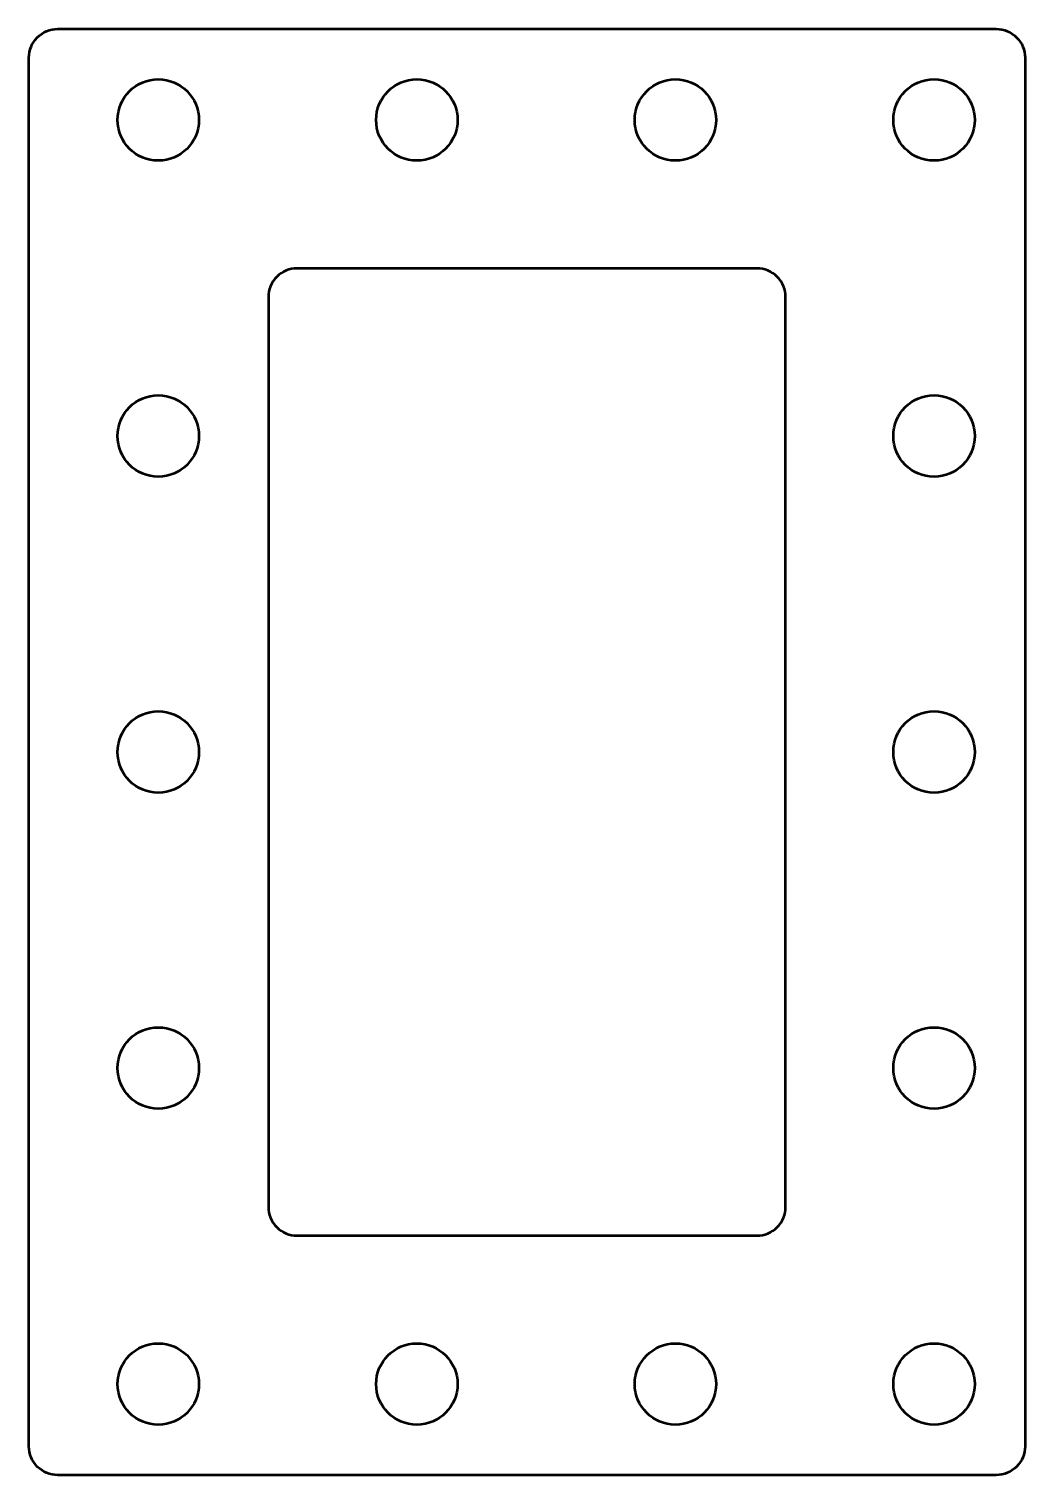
# Model space of a CAD drawing. Header units: millimetres. Extents: x 1 to 209, y 1 to 303.
import ezdxf

# ---------------------------------------------------------------- set-up
doc = ezdxf.new("R2010")
doc.units = ezdxf.units.MM
doc.layers.add('IV_INTERIOR_PROFILES', color=7, linetype='Continuous', lineweight=50)
doc.layers.add('IV_OUTER_PROFILE', color=7, linetype='Continuous', lineweight=50)

msp = doc.modelspace()

# ---------------------------------------------------------------- linework, layer by layer
at = {"layer": 'IV_INTERIOR_PROFILES', "flags": 128}
msp.add_lwpolyline([(57.24, 253.24, 0.414214), (51.24, 247.24), (51.24, 57.24, 0.414214), (57.24, 51.24), (153.24, 51.24, 0.414214), (159.24, 57.24), (159.24, 247.24, 0.414214), (153.24, 253.24)], format="xyb", close=True, dxfattribs=at)
at = {"layer": 'IV_INTERIOR_PROFILES'}
for centre in [(28.24, 284.24), (82.24, 284.24), (136.24, 284.24), (190.24, 284.24), (28.24, 218.24), (190.24, 218.24), (28.24, 152.24), (190.24, 152.24), (28.24, 86.24), (190.24, 86.24), (28.24, 20.24), (82.24, 20.24), (136.24, 20.24), (190.24, 20.24)]:
    msp.add_circle(centre, 8.5, dxfattribs=at)
at = {"layer": 'IV_OUTER_PROFILE', "flags": 128}
msp.add_lwpolyline([(7.24, 1.24, -0.414214), (1.24, 7.24), (1.24, 297.24, -0.414214), (7.24, 303.24), (203.24, 303.24, -0.414214), (209.24, 297.24), (209.24, 7.24, -0.414214), (203.24, 1.24)], format="xyb", close=True, dxfattribs=at)

doc.saveas('drawing.dxf')
